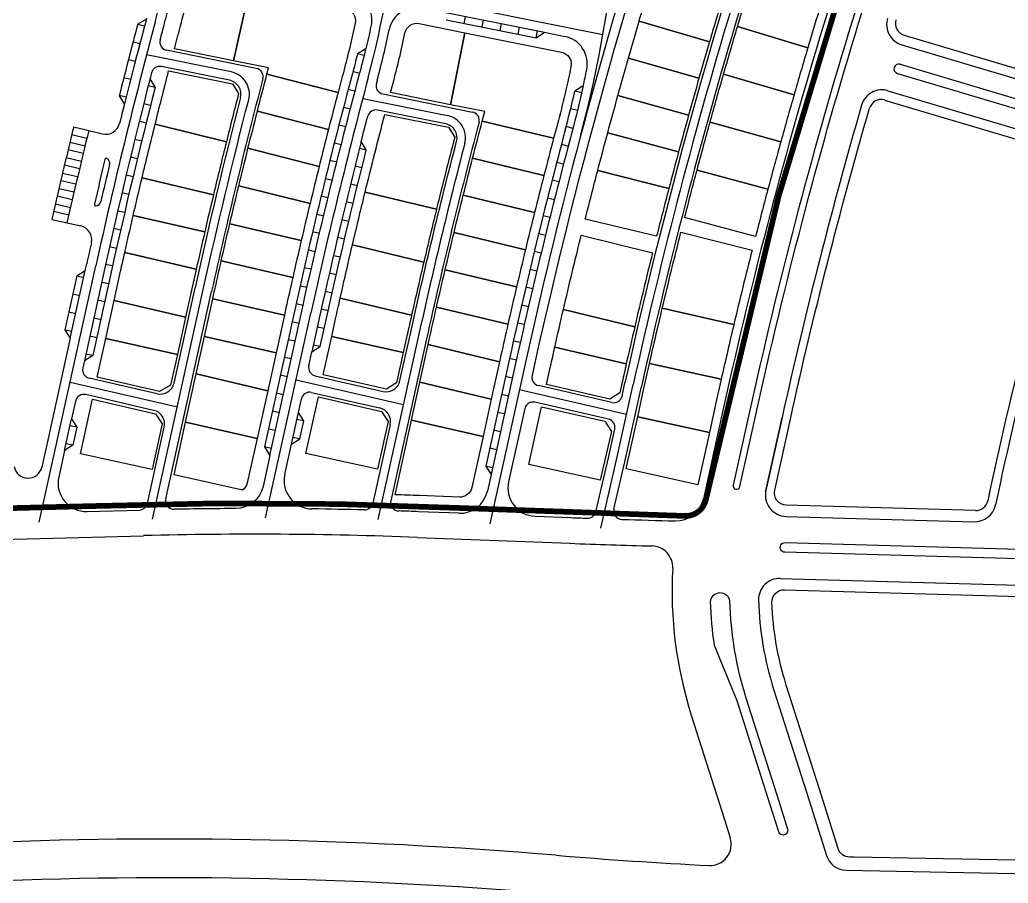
# Paper-space layout 'Layout1' of a CAD drawing. Extents: x 51 to 892, y -832 to -238.
# Drawn here: x 817.76 to 845.77, y -347.69 to -323.23 of the extents above; entities that cross this region are included whole.
import ezdxf

# ---------------------------------------------------------------- set-up
doc = ezdxf.new("R2010")
doc.units = 0
doc.header["$LTSCALE"] = 10
doc.header["$MEASUREMENT"] = 0
doc.linetypes.add('X-Base 100915$0$PHANTOMX2', pattern=[5, 2.5, -0.5, 0.5, -0.5, 0.5, -0.5])
doc.layers.add('L-ANNO-KPLN', color=254, linetype='Continuous')
doc.layers.add('L-ANNO-KPLN-SHET', color=139, linetype='X-Base 100915$0$PHANTOMX2')

# ---------------------------------------------------------------- blocks, each defined once
blk = doc.blocks.new('masterplan')
at = {"layer": 'L-ANNO-KPLN'}
for p, q in [((408014.369, 2905872.812), (408026.61, 2905870.344)), ((408022.011, 2905871.002), (408024.952, 2905870.409)), ((408022.677, 2905870.663), (408022.717, 2905870.859)), ((408013.67, 2905870.786), (408013.426, 2905870.644)), ((408013.426, 2905870.644), (408013.619, 2905870.593)), ((408022.168, 2905870.766), (408024.716, 2905870.252)), ((408023.187, 2905870.561), (408023.227, 2905870.757)), ((408023.697, 2905870.458), (408023.736, 2905870.654)), ((408024.207, 2905870.355), (408024.246, 2905870.551)), ((408024.716, 2905870.252), (408024.756, 2905870.448)), ((408024.716, 2905870.252), (408024.952, 2905870.409)), ((408024.952, 2905870.409), (408025.526, 2905870.293)), ((408035.145, 2905870.331), (408040.194, 2905868.83)), ((408013.293, 2905870.141), (408013.486, 2905870.09)), ((408035.08, 2905870.058), (408040.098, 2905868.567)), ((408016.786, 2905869.387), (408014.244, 2905869.899)), ((408019.846, 2905869.75), (408019.652, 2905869.797)), ((408013.161, 2905869.637), (408013.355, 2905869.587)), ((408016.028, 2905869.05), (408014.096, 2905869.439)), ((408035.033, 2905869.504), (408039.634, 2905868.137)), ((408013.031, 2905869.133), (408013.225, 2905869.083)), ((408019.718, 2905869.246), (408019.524, 2905869.297)), ((408034.955, 2905869.244), (408039.556, 2905867.876)), ((408013.916, 2905868.847), (408013.722, 2905868.897)), ((408026.053, 2905868.892), (408025.814, 2905868.742)), ((408012.903, 2905868.628), (408013.097, 2905868.579)), ((408013.048, 2905868.385), (408012.903, 2905868.628)), ((408019.391, 2905868.794), (408019.584, 2905868.743)), ((408020.372, 2905868.664), (408022.913, 2905868.151)), ((408026.009, 2905868.697), (408025.814, 2905868.742)), ((408034.689, 2905868.755), (408039.709, 2905867.263)), ((408013.594, 2905868.392), (408013.788, 2905868.343)), ((408019.258, 2905868.291), (408019.452, 2905868.24)), ((408019.802, 2905868.534), (408022.201, 2905868.05)), ((408034.594, 2905868.491), (408039.645, 2905866.99)), ((408025.889, 2905868.191), (408025.695, 2905868.239)), ((408011.609, 2905867.732), (408012.425, 2905867.532)), ((408013.662, 2905867.839), (408013.468, 2905867.887)), ((408019.128, 2905867.787), (408019.322, 2905867.737)), ((408025.76, 2905867.687), (408025.567, 2905867.738)), ((408011.556, 2905867.514), (408011.983, 2905867.41)), ((408011.503, 2905867.296), (408011.93, 2905867.192)), ((408013.343, 2905867.382), (408013.537, 2905867.334)), ((408018.999, 2905867.282), (408019.193, 2905867.233)), ((408025.433, 2905867.236), (408025.626, 2905867.185)), ((408011.878, 2905866.975), (408011.45, 2905867.077)), ((408019.71, 2905867.125), (408019.904, 2905867.076)), ((408011.774, 2905866.539), (408011.346, 2905866.641)), ((408011.398, 2905866.859), (408011.826, 2905866.757)), ((408013.414, 2905866.829), (408013.22, 2905866.876)), ((408019.066, 2905866.729), (408018.872, 2905866.777)), ((408019.777, 2905866.571), (408019.583, 2905866.62)), ((408025.301, 2905866.732), (408025.494, 2905866.682)), ((408011.294, 2905866.422), (408011.722, 2905866.321)), ((408013.099, 2905866.37), (408013.293, 2905866.323)), ((408011.671, 2905866.103), (408011.242, 2905866.203)), ((408018.746, 2905866.272), (408018.941, 2905866.224)), ((408019.458, 2905866.115), (408019.652, 2905866.067)), ((408025.17, 2905866.228), (408025.364, 2905866.178)), ((408011.569, 2905865.667), (408011.14, 2905865.766)), ((408011.191, 2905865.985), (408011.62, 2905865.885)), ((408013.173, 2905865.817), (408012.979, 2905865.863)), ((408018.817, 2905865.719), (408018.623, 2905865.766)), ((408011.09, 2905865.547), (408011.519, 2905865.448)), ((408019.528, 2905865.562), (408019.334, 2905865.609)), ((408025.041, 2905865.724), (408025.235, 2905865.675)), ((408011.469, 2905865.23), (408011.04, 2905865.328)), ((408012.86, 2905865.356), (408013.055, 2905865.311)), ((408018.501, 2905865.26), (408018.695, 2905865.213)), ((408024.914, 2905865.219), (408025.108, 2905865.17)), ((408010.99, 2905865.109), (408011.809, 2905864.923)), ((408019.211, 2905865.103), (408019.406, 2905865.056)), ((408012.939, 2905864.804), (408012.744, 2905864.849)), ((408018.575, 2905864.707), (408018.38, 2905864.753)), ((408024.789, 2905864.713), (408024.983, 2905864.666)), ((408019.286, 2905864.55), (408019.091, 2905864.596)), ((408012.629, 2905864.341), (408012.824, 2905864.297)), ((408018.261, 2905864.246), (408018.456, 2905864.201)), ((408018.972, 2905864.089), (408019.167, 2905864.044)), ((408024.666, 2905864.208), (408024.86, 2905864.161)), ((408011.936, 2905863.658), (408011.979, 2905863.851)), ((408012.711, 2905863.789), (408012.515, 2905863.833)), ((408010.634, 2905856.535), (408012.236, 2905863.794)), ((408011.513, 2905861.744), (408011.936, 2905863.658)), ((408011.698, 2905863.506), (408011.936, 2905863.658)), ((408012.494, 2905863.737), (408011.912, 2905861.098)), ((408018.339, 2905863.694), (408018.144, 2905863.739)), ((408019.05, 2905863.537), (408018.855, 2905863.582)), ((408024.544, 2905863.701), (408024.738, 2905863.655)), ((408011.698, 2905863.506), (408011.361, 2905861.982)), ((408011.698, 2905863.506), (408011.893, 2905863.463)), ((408012.598, 2905863.282), (408012.403, 2905863.325)), ((408011.585, 2905862.998), (408011.781, 2905862.955)), ((408014.219, 2905857.188), (408015.517, 2905863.069)), ((408014.453, 2905860.473), (408015.049, 2905863.173)), ((408018.029, 2905863.231), (408018.224, 2905863.187)), ((408018.74, 2905863.074), (408018.935, 2905863.03)), ((408024.424, 2905863.195), (408024.618, 2905863.149)), ((408012.486, 2905862.774), (408012.291, 2905862.817)), ((408017.915, 2905862.723), (408018.11, 2905862.68)), ((408024.305, 2905862.688), (408024.5, 2905862.643)), ((408011.473, 2905862.49), (408011.669, 2905862.447)), ((408017.05, 2905856.653), (408018.33, 2905862.448)), ((408018.821, 2905862.523), (408018.626, 2905862.566)), ((408012.374, 2905862.266), (408012.179, 2905862.309)), ((408017.803, 2905862.215), (408017.998, 2905862.172)), ((408024.189, 2905862.18), (408024.384, 2905862.136)), ((408011.361, 2905861.982), (408011.557, 2905861.939)), ((408011.361, 2905861.982), (408011.513, 2905861.744)), ((408018.709, 2905862.015), (408018.514, 2905862.058)), ((408011.513, 2905861.744), (408010.838, 2905858.687)), ((408012.262, 2905861.758), (408012.067, 2905861.801)), ((408017.691, 2905861.707), (408017.886, 2905861.664)), ((408021.376, 2905861.776), (408020.234, 2905856.602)), ((408021.611, 2905861.724), (408020.598, 2905857.139)), ((408024.074, 2905861.672), (408024.269, 2905861.629)), ((408012.15, 2905861.251), (408011.955, 2905861.294)), ((408018.597, 2905861.507), (408018.402, 2905861.55)), ((408017.774, 2905861.156), (408017.579, 2905861.2)), ((408023.97, 2905861.203), (408023.288, 2905858.117)), ((408024.165, 2905861.16), (408023.337, 2905857.41)), ((408024.156, 2905861.121), (408023.961, 2905861.164)), ((408024.681, 2905861.046), (408024.601, 2905860.685)), ((408014.548, 2905859.79), (408011.507, 2905860.492)), ((408013.972, 2905860.169), (408012.048, 2905860.614)), ((408017.662, 2905860.649), (408017.467, 2905860.692)), ((408020.953, 2905859.858), (408017.912, 2905860.557)), ((408024.044, 2905860.613), (408023.849, 2905860.656)), ((408027.151, 2905860.103), (408027.235, 2905860.482)), ((408017.55, 2905860.141), (408017.354, 2905860.184)), ((408018.353, 2905860.209), (408020.281, 2905859.766)), ((408027.281, 2905859.578), (408024.24, 2905860.277)), ((408026.863, 2905859.921), (408024.781, 2905860.399)), ((408026.998, 2905858.296), (408027.469, 2905860.43)), ((408027.232, 2905858.243), (408027.704, 2905860.379)), ((408013.876, 2905859.699), (408011.949, 2905860.144)), ((408017.979, 2905859.636), (408018.065, 2905860.027)), ((408023.932, 2905860.105), (408023.737, 2905860.148)), ((408026.764, 2905859.451), (408024.682, 2905859.929)), ((408017.438, 2905859.633), (408017.242, 2905859.676)), ((408017.781, 2905858.738), (408017.979, 2905859.636)), ((408018.131, 2905859.398), (408017.979, 2905859.636)), ((408023.82, 2905859.598), (408023.625, 2905859.641)), ((408024.394, 2905859.747), (408023.936, 2905857.672)), ((408030.047, 2905859.861), (408029.459, 2905857.195)), ((408011.351, 2905858.559), (408011.549, 2905859.458)), ((408018.131, 2905859.398), (408017.936, 2905859.441)), ((408018.019, 2905858.89), (408018.131, 2905859.398)), ((408031.219, 2905857.377), (408031.688, 2905859.499)), ((408031.688, 2905859.499), (408031.23, 2905857.424)), ((408011.702, 2905859.219), (408011.506, 2905859.263)), ((408013.699, 2905857.062), (408014.177, 2905859.223)), ((408017.326, 2905859.125), (408017.13, 2905859.168)), ((408020.582, 2905859.29), (408020.09, 2905857.065)), ((408023.708, 2905859.09), (408023.513, 2905859.133)), ((408026.764, 2905858.349), (408026.944, 2905859.165)), ((408017.781, 2905858.738), (408018.019, 2905858.89)), ((408018.019, 2905858.89), (408017.824, 2905858.934)), ((408010.811, 2905858.56), (408010.707, 2905858.092)), ((408010.838, 2905858.687), (408010.811, 2905858.56)), ((408011.589, 2905858.712), (408011.394, 2905858.755)), ((408017.213, 2905858.618), (408017.018, 2905858.661)), ((408017.591, 2905857.879), (408017.781, 2905858.738)), ((408023.596, 2905858.582), (408023.401, 2905858.625)), ((408026.41, 2905856.828), (408026.764, 2905858.349)), ((408026.549, 2905856.365), (408026.998, 2905858.296)), ((408026.921, 2905856.904), (408027.232, 2905858.243)), ((408023.288, 2905858.117), (408023.441, 2905857.879)), ((408023.484, 2905858.074), (408023.288, 2905858.117)), ((408022.525, 2905856.783), (408021.382, 2905856.828)), ((408024.686, 2905856.7), (408025.696, 2905856.661)), ((408031.799, 2905856.695), (408037.132, 2905856.543)), ((408009.553, 2905856.042), (408013.592, 2905856.148)), ((408021.354, 2905856.1), (408025.668, 2905855.933)), ((408031.638, 2905854.939), (408050.458, 2905854.404)), ((408031.448, 2905851.803), (408032.386, 2905848.849)), ((408029.115, 2905851.062), (408030.053, 2905848.108)), ((408032.386, 2905848.849), (408032.947, 2905847.086)), ((408030.053, 2905848.108), (408030.219, 2905847.585)), ((408033.507, 2905846.668), (408046.894, 2905846.42))]:
    blk.add_line(p, q, dxfattribs=at)
for points in [[(408028.384, 2905903.347), (408028.567, 2905902.807, -0.027209), (408030.435, 2905896.102), (408030.559, 2905895.54, -0.013329), (408032.023, 2905887.953, -0.137136), (408031.649, 2905884.527, 0.04099), (408024.423, 2905861.103), (408023.403, 2905856.485)], [(408014.06, 2905870.196, -0.000757), (408014.186, 2905870.67, 0.002009), (408014.227, 2905870.828, 0.011317), (408014.437, 2905871.72, -0.411559), (408015.378, 2905872.339), (408015.887, 2905872.237), (408016.043, 2905872.001), (408018.592, 2905871.487), (408018.828, 2905871.644), (408019.409, 2905871.526, -0.416438), (408020.034, 2905870.578, -0.006253), (408019.893, 2905869.944), (408019.652, 2905869.797, -0.005519), (408019.511, 2905869.246, 0.011016), (408017.877, 2905862.549), (408017.018, 2905858.661), (408017.17, 2905858.422), (408016.976, 2905857.544, -0.350665), (408016.199, 2905856.916, 0.00362), (408014.458, 2905856.896)], [(408013.847, 2905856.619), (408015.283, 2905863.121, -0.008687), (408016.569, 2905868.498, 0.429841), (408016.075, 2905869.285), (408013.675, 2905869.769)], [(408017.17, 2905858.422), (408018.072, 2905862.505, -0.011016), (408019.704, 2905869.194, 0.007444), (408019.893, 2905869.944)], [(408013.817, 2905869.264, 0.000276), (408013.772, 2905869.091), (408013.916, 2905868.847, 0.008187), (408012.689, 2905863.694), (408012.15, 2905861.251), (408011.912, 2905861.098), (408011.868, 2905860.899)], [(408026.053, 2905868.892, -0.010472), (408025.732, 2905867.582, 0.011016), (408024.165, 2905861.16), (408023.441, 2905857.879)], [(408018.272, 2905860.964, 0.411718), (408018.453, 2905860.679), (408020.378, 2905860.237, 0.416714), (408020.858, 2905860.54), (408021.142, 2905861.828, -0.009227), (408022.462, 2905867.322, 0.43048), (408022.154, 2905867.815), (408020.222, 2905868.204, 0.398037), (408019.943, 2905868.029)], [(408018.272, 2905860.964), (408018.359, 2905861.355), (408018.597, 2905861.507), (408018.783, 2905862.348, -0.00781), (408019.904, 2905867.076), (408019.76, 2905867.319, -0.001178), (408019.943, 2905868.029, -0.001178)], [(408019.76, 2905867.319, 0.008131), (408018.587, 2905862.392), (408018.359, 2905861.355)], [(408011.661, 2905859.962), (408011.549, 2905859.458), (408011.702, 2905859.219), (408011.589, 2905858.712), (408011.351, 2905858.559), (408011.185, 2905857.807, 0.48749), (408011.987, 2905856.835), (408013.471, 2905856.873)]]:
    blk.add_lwpolyline(points, format="xyb", dxfattribs=at)
at = {"layer": 'L-ANNO-KPLN', "flags": 128}
for points in [[(408030.305, 2905857.578, 1), (408030.493, 2905857.537), (408030.961, 2905859.659, -0.038613), (408037.365, 2905880.773), (408037.365, 2905880.773), (408038.37, 2905883.349, 0.084098), (408040.597, 2905894.123, 1), (408040.405, 2905894.13, -0.084098), (408038.191, 2905883.419), (408037.187, 2905880.843), (408037.187, 2905880.843, 0.038613), (408030.774, 2905859.701), (408030.305, 2905857.578)], [(408037.17, 2905856.863), (408037.17, 2905856.863), (408031.804, 2905857.015, -0.470678), (408031.478, 2905857.433), (408031.922, 2905859.447, -0.016), (408034.165, 2905868.257)], [(408031.766, 2905855.68, -1), (408031.773, 2905855.952), (408050.669, 2905855.414, -1), (408050.662, 2905855.142), (408031.766, 2905855.68)], [(408031.4, 2905854.259, -0.433385), (408031.753, 2905854.616), (408050.453, 2905854.084, -0.470436), (408050.78, 2905853.666, 0.076044), (408050.36, 2905847.195, -0.429508), (408050.03, 2905846.822, -0.013414), (408046.901, 2905846.796), (408033.728, 2905847.04, -0.000248), (408033.6, 2905847.042, -0.321364), (408033.279, 2905847.282), (408032.745, 2905848.963), (408031.807, 2905851.917, -0.067846), (408031.4, 2905854.259)], [(408029.662, 2905854.284, -0.910707), (408030.198, 2905854.299, 0.069953), (408030.663, 2905851.554), (408031.601, 2905848.6), (408031.843, 2905847.838, -1), (408031.592, 2905847.758), (408031.349, 2905848.52), (408030.411, 2905851.474), (408029.771, 2905853.037, -0.029737), (408029.662, 2905854.284)], [(407989.969, 2905842.457), (407996.451, 2905844.005), (407998.906, 2905844.87), (408000.468, 2905845.243, -0.046615), (408008.009, 2905846.315, -0.032894), (408025.194, 2905846.01, 0.007257), (408028.99, 2905845.748, -1.015248), (408028.971, 2905844.428, -0.007358), (408025.083, 2905844.679, 0.008014), (408020.943, 2905844.959), (408018.511, 2905844.525, 0.020202), (408008.099, 2905844.445, 0.046615), (408000.903, 2905843.423), (407990.34, 2905840.901, -1.108075), (407989.969, 2905842.457)]]:
    blk.add_lwpolyline(points, format="xyb", dxfattribs=at)
at = {"layer": 'L-ANNO-KPLN'}
for points in [[(408030.028, 2905871.473, 0.002384), (408029.632, 2905870.143), (408027.635, 2905870.724, -0.002382), (408028.036, 2905872.072)], [(408015.288, 2905871.892), (408016.593, 2905871.629), (408016.136, 2905869.599), (408014.463, 2905869.937, -0.000995), (408014.626, 2905870.552, 0.013327), (408014.883, 2905871.626, -0.411559)], [(408019.319, 2905871.079, -0.416438), (408019.588, 2905870.672, -0.013697), (408019.263, 2905869.312, 0.001003), (408019.102, 2905868.704), (408017.088, 2905869.224), (408017.134, 2905869.398), (408016.136, 2905869.599), (408016.593, 2905871.629)], [(408032.728, 2905871.003, 0.001898), (408032.416, 2905869.969), (408030.425, 2905870.571, -0.001886), (408030.738, 2905871.607)], [(408021.405, 2905870.659), (408022.7, 2905870.398), (408022.288, 2905868.359), (408020.591, 2905868.701), (408020.655, 2905868.94, 0.013845), (408021, 2905870.392, -0.412166)], [(408029.632, 2905870.143, 0.001862), (408029.332, 2905869.106), (408027.332, 2905869.676, -0.001864), (408027.635, 2905870.724)], [(408032.416, 2905869.969, 0.002423), (408032.027, 2905868.638), (408030.03, 2905869.22, -0.00243), (408030.425, 2905870.571)], [(408025.436, 2905869.846, -0.415996), (408025.705, 2905869.439, -0.014074), (408025.292, 2905867.699), (408025.213, 2905867.406), (408023.189, 2905867.888), (408023.262, 2905868.162), (408022.288, 2905868.359), (408022.7, 2905870.398)], [(408029.332, 2905869.106, 0.001865), (408029.04, 2905868.066), (408027.035, 2905868.622, -0.001873), (408027.332, 2905869.676)], [(408016.108, 2905868.952), (408016.283, 2905868.672, 0.00222), (408015.937, 2905867.308), (408013.919, 2905867.811, -0.002422), (408014.301, 2905869.317)], [(408019.102, 2905868.704, 0.001741), (408018.831, 2905867.659), (408016.817, 2905868.179, -0.00174), (408017.088, 2905869.224)], [(408032.027, 2905868.638, 0.002422), (408031.65, 2905867.302), (408029.647, 2905867.862, -0.002434), (408030.03, 2905869.22)], [(408029.04, 2905868.066, 0.001859), (408028.755, 2905867.024), (408026.745, 2905867.56, -0.001878), (408027.035, 2905868.622)], [(408018.831, 2905867.659, 0.001748), (408018.567, 2905866.612), (408016.55, 2905867.122, -0.001747), (408016.817, 2905868.179)], [(408022.235, 2905867.717), (408022.409, 2905867.437, 0.00343), (408021.894, 2905865.401), (408019.87, 2905865.882, -0.003666), (408020.428, 2905868.081)], [(408015.937, 2905867.308, 0.002451), (408015.572, 2905865.808), (408013.547, 2905866.285, -0.002452), (408013.919, 2905867.811)], [(408025.213, 2905867.406, 0.00182), (408024.939, 2905866.356), (408022.915, 2905866.839, -0.001808), (408023.189, 2905867.888)], [(408031.65, 2905867.302, 0.002429), (408031.286, 2905865.963), (408029.277, 2905866.5, -0.002446), (408029.647, 2905867.862)], [(408028.755, 2905867.024, 0.00186), (408028.478, 2905865.98), (408026.463, 2905866.495, -0.001893), (408026.745, 2905867.56)], [(408018.567, 2905866.612, 0.001746), (408018.31, 2905865.563), (408016.289, 2905866.055, -0.001763), (408016.55, 2905867.122)], [(408024.939, 2905866.356, 0.001831), (408024.672, 2905865.304), (408022.65, 2905865.791, -0.001808), (408022.915, 2905866.839)], [(408028.478, 2905865.98, 0.002376), (408028.133, 2905864.636), (408026.11, 2905865.119, -0.002403), (408026.463, 2905866.495)], [(408031.286, 2905865.963, 0.002422), (408030.935, 2905864.62), (408028.926, 2905865.158, -0.0024), (408029.277, 2905866.5)], [(408015.572, 2905865.808, 0.001729), (408015.324, 2905864.755), (408013.297, 2905865.221, -0.001728), (408013.547, 2905866.285)], [(408018.31, 2905865.563, 0.001752), (408018.06, 2905864.512), (408016.035, 2905864.987, -0.001762), (408016.289, 2905866.055)], [(408021.894, 2905865.401, 0.002529), (408021.532, 2905863.897), (408019.51, 2905864.384, -0.002496), (408019.87, 2905865.882)], [(408024.672, 2905865.304, 0.001833), (408024.411, 2905864.245), (408022.39, 2905864.737, -0.00181), (408022.65, 2905865.791)], [(408015.324, 2905864.755, 0.001727), (408015.083, 2905863.696), (408013.057, 2905864.168, -0.00171), (408013.297, 2905865.221)], [(408018.06, 2905864.512, 0.001748), (408017.818, 2905863.46), (408015.792, 2905863.931, -0.00174), (408016.035, 2905864.987)], [(408024.411, 2905864.245, 0.001821), (408024.161, 2905863.194), (408022.138, 2905863.678, -0.001829), (408022.39, 2905864.737)], [(408028.015, 2905864.162, 0.003681), (408027.512, 2905862.067), (408025.49, 2905862.555, -0.003657), (408025.995, 2905864.66)], [(408030.838, 2905864.238, 0.003773), (408030.322, 2905862.133), (408028.293, 2905862.593, -0.003816), (408028.822, 2905864.749)], [(408021.532, 2905863.897, 0.002528), (408021.186, 2905862.392), (408019.163, 2905862.876, -0.002504), (408019.51, 2905864.384)], [(408015.083, 2905863.696, 0.000846), (408014.971, 2905863.19), (408014.782, 2905862.336), (408012.757, 2905862.813), (408012.939, 2905863.639, -0.000877), (408013.057, 2905864.168)], [(408017.818, 2905863.46, 0.001414), (408017.627, 2905862.604), (408017.581, 2905862.396), (408015.554, 2905862.862), (408015.595, 2905863.052, -0.00143), (408015.792, 2905863.931)], [(408024.161, 2905863.194, 0.001818), (408023.917, 2905862.138), (408021.893, 2905862.62, -0.001809), (408022.138, 2905863.678)], [(408021.186, 2905862.392, 0.000932), (408021.064, 2905861.845), (408020.952, 2905861.338), (408018.923, 2905861.795), (408019.033, 2905862.293, -0.000976), (408019.163, 2905862.876)], [(408023.917, 2905862.138, 0.001499), (408023.72, 2905861.258), (408023.68, 2905861.078), (408021.656, 2905861.561), (408021.689, 2905861.707, -0.001545), (408021.893, 2905862.62)], [(408027.512, 2905862.067, 0.001866), (408027.272, 2905861.014), (408025.246, 2905861.487, -0.00188), (408025.49, 2905862.555)], [(408030.322, 2905862.133, 0.002784), (408029.962, 2905860.58), (408027.93, 2905861.026, -0.00278), (408028.293, 2905862.593)], [(408027.272, 2905861.014, 0.000927), (408027.157, 2905860.499), (408027.09, 2905860.197), (408026.805, 2905860.016), (408025.011, 2905860.428), (408025.126, 2905860.948, -0.000959), (408025.246, 2905861.487)], [(408029.962, 2905860.58, 0.001208), (408029.813, 2905859.913), (408029.627, 2905859.07), (408027.596, 2905859.519), (408027.782, 2905860.361, -0.001195), (408027.93, 2905861.026)], [(408016.809, 2905858.9), (408016.531, 2905857.642, -0.183242), (408016.397, 2905857.438), (408014.453, 2905857.876), (408014.781, 2905859.365)], [(408023.212, 2905858.959), (408022.892, 2905857.509, -0.362815), (408022.543, 2905857.239), (408021.4, 2905857.283, 0.001443), (408020.717, 2905857.308), (408021.185, 2905859.425)]]:
    blk.add_lwpolyline(points, format="xyb", close=True, dxfattribs=at)
for points in [[(408014.782, 2905862.336), (408014.549, 2905861.281), (408012.519, 2905861.735), (408012.757, 2905862.813)], [(408017.581, 2905862.396), (408017.344, 2905861.325), (408015.317, 2905861.79), (408015.554, 2905862.862)], [(408014.549, 2905861.281), (408014.356, 2905860.408), (408014.038, 2905860.236), (408012.278, 2905860.643), (408012.519, 2905861.735)], [(408017.344, 2905861.325), (408017.108, 2905860.254), (408015.084, 2905860.734), (408015.317, 2905861.79)], [(408020.952, 2905861.338), (408020.762, 2905860.477), (408020.476, 2905860.296), (408018.683, 2905860.708), (408018.923, 2905861.795)], [(408023.68, 2905861.078), (408023.446, 2905860.019), (408021.423, 2905860.502), (408021.656, 2905861.561)], [(408017.108, 2905860.254), (408016.809, 2905858.9), (408014.781, 2905859.365), (408015.084, 2905860.734)], [(408023.446, 2905860.019), (408023.212, 2905858.959), (408021.185, 2905859.425), (408021.423, 2905860.502)], [(408013.932, 2905859.604), (408014.115, 2905859.315), (408013.829, 2905858.021), (408011.798, 2905858.471), (408012.14, 2905860.018)], [(408020.338, 2905859.671), (408020.52, 2905859.383), (408020.222, 2905858.03), (408018.191, 2905858.479), (408018.545, 2905860.083)], [(408026.667, 2905859.391), (408026.849, 2905859.103), (408026.687, 2905858.369), (408026.536, 2905857.718), (408024.512, 2905858.166), (408024.873, 2905859.803)], [(408029.627, 2905859.07), (408029.3, 2905857.59), (408027.267, 2905858.039), (408027.31, 2905858.226), (408027.596, 2905859.519)]]:
    blk.add_lwpolyline(points, close=True, dxfattribs=at)
for centre, radius, start, end in [((408170.661, 2905828.815), 146.64, 158.70414, 167.54918), ((408170.661, 2905828.815), 146.4, 158.70414, 167.54918), ((408170.661, 2905828.815), 144, 158.70414, 167.54918), ((407994.61, 2905875.906), 32.48, 345.0246, 6.2773), ((407994.61, 2905875.906), 26.24, 345.0246, 6.2773), ((407994.61, 2905875.906), 20, 345.0246, 6.2773), ((408170.661, 2905828.815), 149.496, 160.98088, 167.54918), ((408170.661, 2905828.815), 146.88, 160.9681, 167.54918), ((408021.337, 2905870.322), 0.8, 78.5984, 168.1974), ((408035.251, 2905870.633), 0.6, 162.5857, 253.4504), ((408170.661, 2905828.815), 162.24, 165.02458, 167.54918), ((408170.661, 2905828.815), 162.704, 165.10262, 165.83599), ((408170.661, 2905828.815), 162.504, 165.02458, 166.11003), ((408170.661, 2905828.815), 162.504, 165.0321, 165.90654), ((408035.243, 2905870.66), 0.344, 162.5723, 253.4504), ((407994.61, 2905875.906), 26.504, 345.0246, 348.1974), ((408025.368, 2905869.509), 0.8, 348.2499, 78.5984), ((408014.292, 2905870.135), 0.24, 165.1981, 258.5984), ((408014.049, 2905869.204), 0.24, 78.5984, 165.5387), ((408034.994, 2905869.374), 0.136, 73.4504, 253.4504), ((408016.738, 2905869.152), 0.24, 345.3153, 78.5984), ((408170.661, 2905828.815), 156, 165.02458, 167.54918), ((407994.61, 2905875.906), 32.216, 347.4246, 348.2499), ((408170.661, 2905828.815), 161.976, 165.6021, 167.54918), ((408170.661, 2905828.815), 158.88, 165.31528, 167.54918), ((408015.949, 2905868.658), 0.4, 345.5583, 78.5984), ((408020.42, 2905868.899), 0.24, 164.8099, 258.5984), ((408170.661, 2905828.815), 155.736, 165.02458, 165.06528), ((407994.61, 2905875.906), 32.016, 345.0246, 347.0689), ((408034.518, 2905868.18), 0.6, 73.4504, 163.8728), ((408170.661, 2905828.815), 162.504, 165.90654, 166.11004), ((408170.661, 2905828.815), 159.36, 165.55833, 167.54918), ((408170.661, 2905828.815), 142.32, 163.87283, 167.54918), ((408034.496, 2905868.162), 0.344, 73.4504, 163.8825), ((408022.075, 2905867.423), 0.64, 345.4346, 78.5984), ((408022.866, 2905867.916), 0.24, 345.1811, 78.5984), ((408170.661, 2905828.815), 163.744, 166.25073, 167.19382), ((408012.52, 2905867.921), 0.4, 256.2507, 346.11), ((408170.661, 2905828.815), 152.64, 165.18112, 167.54918), ((408170.661, 2905828.815), 163.304, 166.25073, 167.19382), ((408170.661, 2905828.815), 150.224, 165.02458, 167.54918), ((408170.661, 2905828.815), 152.88, 165.43464, 167.54918), ((408170.661, 2905828.815), 162.664, 166.49266, 166.95189), ((408170.661, 2905828.815), 162.504, 166.53252, 166.91204), ((408012.535, 2905866.799), 0.04, 57.0414, 166.4927), ((408012.47, 2905866.698), 0.16, 346.5325, 57.0414), ((408174.032, 2905827.956), 139.6, 163.94443, 167.93555), ((408174.032, 2905827.956), 139.36, 163.93455, 167.96339), ((408012.236, 2905865.53), 0.04, 166.9519, 276.4032), ((408012.222, 2905865.649), 0.16, 276.4032, 346.912), ((408011.721, 2905864.533), 0.4, 347.3345, 77.1938), ((408170.661, 2905828.815), 162.504, 167.33451, 167.54918), ((408012.102, 2905860.847), 0.24, 167.5492, 256.9992), ((408014.062, 2905860.559), 0.4, 256.9992, 347.5492), ((408024.835, 2905860.633), 0.24, 167.5492, 257.0605), ((408018.3, 2905859.975), 0.24, 77.0605, 167.5492), ((408011.895, 2905859.91), 0.24, 76.9992, 167.5492), ((408024.628, 2905859.695), 0.24, 77.0605, 167.5492), ((408026.917, 2905860.155), 0.24, 257.0605, 347.5492), ((408013.786, 2905859.309), 0.4, 347.5492, 76.9992), ((408020.191, 2905859.377), 0.4, 347.5492, 77.0605), ((408026.71, 2905859.217), 0.24, 347.5492, 77.0605), ((408010.316, 2905858.178), 0.4, 189.6764, 347.5492), ((408018.372, 2905857.706), 0.8, 167.5492, 269.2229), ((408024.717, 2905857.499), 0.8, 167.5492, 267.7831), ((408022.556, 2905857.583), 0.8, 267.7831, 347.5492), ((408031.816, 2905857.295), 0.6, 167.5492, 268.3706), ((408014.453, 2905857.136), 0.24, 167.5492, 271.0828), ((408020.833, 2905857.088), 0.24, 167.5492, 268.049), ((408028.678, 2905857.368), 0.8, 268.6334, 347.5492), ((408037.179, 2905857.206), 0.344, 268.3706, 347.9355), ((408013.465, 2905857.113), 0.24, 271.5042, 347.5492), ((408016.73, 2905736.654), 120.264, 88.51361, 89.22287), ((408019.856, 2905857.117), 0.24, 268.5136, 347.5492), ((408016.73, 2905736.654), 120.264, 87.78306, 88.04903), ((408026.177, 2905856.883), 0.24, 267.9186, 346.9049), ((408027.155, 2905856.85), 0.24, 166.9049, 268.1996), ((408037.15, 2905857.143), 0.6, 268.3706, 347.9634), ((408033.422, 2906056.247), 199.736, 267.78306, 267.9186), ((408033.422, 2906056.247), 199.736, 268.19962, 268.63336), ((408016.73, 2905736.654), 119.536, 87.78306, 91.50423), ((408033.422, 2906056.247), 200.464, 267.78306, 268.45137), ((408027.988, 2905855.257), 0.6, 356.8318, 88.4514), ((408040.194, 2905854.581), 11.624, 176.8318, 197.6207), ((408031.621, 2905854.339), 0.6, 88.3706, 181.6148), ((408040.194, 2905854.581), 9.176, 181.6148, 197.6207), ((408014.286, 2905715.69), 131.864, 85.21525, 92.75129), ((408029.648, 2905847.404), 0.6, 267.1294, 17.6207), ((408036.127, 2905976.617), 129.976, 265.21525, 267.12936), ((408033.518, 2905847.268), 0.6, 197.6207, 268.9395)]:
    blk.add_arc(centre, radius, start, end, dxfattribs=at)
blk = doc.blocks.new('*U42')
at = {"layer": 'L-ANNO-KPLN-SHET', "transparency": 33554687, "const_width": 0.16}
blk.add_lwpolyline([(-3396.22, 26407.972), (-3390.43, 26405.638, 0.043451), (-3398.112, 26380.203, -0.346254), (-3398.702, 26379.769), (-3405.016, 26379.992, 0.020397), (-3415.534, 26380.048, 0.001353), (-3422.972, 26379.845, 0.038055), (-3429.076, 26379.076, 0.007113), (-3435.156, 26377.742, 0.000099), (-3441.35, 26376.198, -0.436501), (-3442.088, 26376.677, -0.040771), (-3443.137, 26388.217, 0.061729), (-3445.975, 26410.119, -0.398171), (-3445.618, 26410.862), (-3443.8, 26411.558, -0.009375), (-3429.711, 26416.65)], format="xyb", dxfattribs=at)
at = {"linetype": 'Continuous'}
blk.add_blockref('masterplan', (-411427.634, -2879476.938), dxfattribs=at)

psp = doc.layouts.get("Layout1")

# ---------------------------------------------------------------- block references
psp.add_blockref('*U42', (4235.308, -26717.052))

doc.saveas('drawing.dxf')
